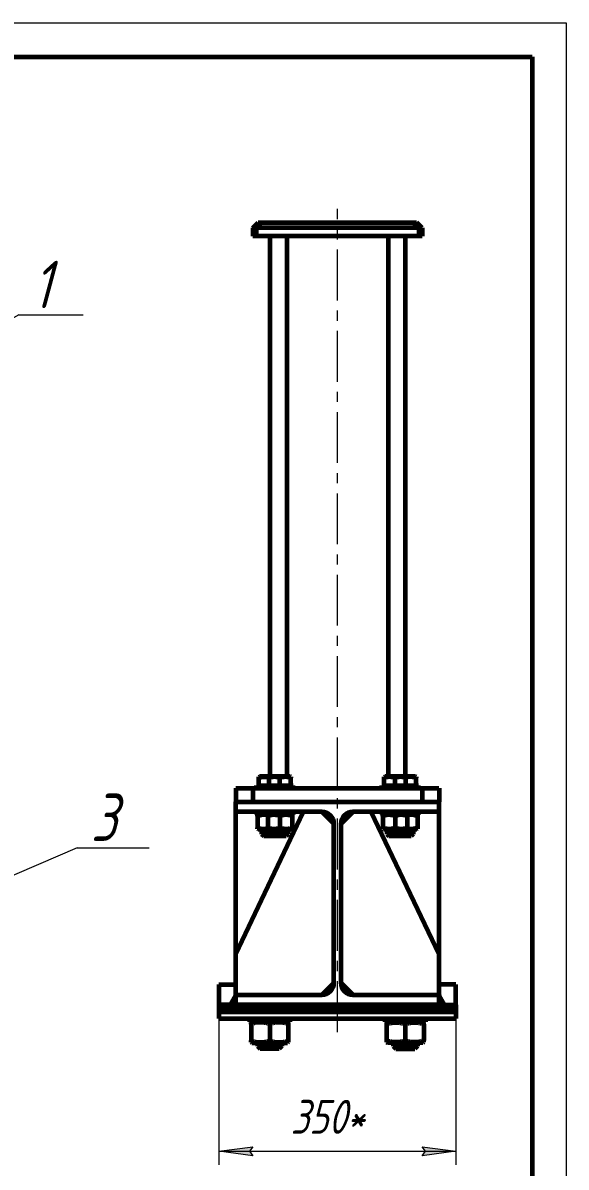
# Model space of a CAD drawing. Header units: millimetres. Extents: x 0 to 420, y 0 to 297.
# Drawn here: x 339.8 to 420, y 128.1 to 297 of the extents above; entities that cross this region are included whole.
import ezdxf

# ---------------------------------------------------------------- set-up
doc = ezdxf.new("R2010")
doc.units = ezdxf.units.MM
for name, pattern in [('K5LT_AXLED', [12, 7.5, -1.5, 1.5, -1.5]), ('K5LT_BASIC', [0]), ('K5LT_THIN', [0])]:
    doc.linetypes.add(name, pattern=pattern)
doc.layers.add('Системный слой', color=7, linetype='Continuous')
doc.layers.add('Системный слой (1)', color=7, linetype='Continuous', true_color=0x6c6c6c)
doc.styles.add('KDIMTEXTSTYLE', font='GOST_AU.SHX', dxfattribs={"width": 0.96, "oblique": 15, "height": 5})
doc.styles.add('KTEXTSTYLE', font='GOST_AU.SHX', dxfattribs={"width": 0.96, "height": 5})
doc.dimstyles.new('KDIMSTYLE (0.10)', dxfattribs={"dimtxt": 5, "dimasz": 1, "dimexe": 2, "dimexo": 0, "dimgap": 1, "dimtad": 1, "dimlfac": 10, "dimtxsty": 'KDIMTEXTSTYLE', "dimsah": 1, "dimcen": 0, "dimdle": 1, "dimadec": 0, "dimazin": 0, "dimtfac": 0.667, "dimtmove": 0, "dimatfit": 3, "dimfxl": 1, "dimtvp": 1, "dimtolj": 1, "dimtzin": 0, "dimarcsym": 0})

# ---------------------------------------------------------------- blocks, each defined once
blk = doc.blocks.new('U24')
at = {"layer": 'Системный слой (1)'}
blk.add_hatch(color=7, dxfattribs=at).paths.add_polyline_path([(317.46, 241.37), (317.38, 241.71), (317.16, 241.99), (316.84, 242.15), (316.48, 242.15), (316.16, 241.99), (315.94, 241.72), (315.86, 241.37), (315.94, 241.02), (316.16, 240.74), (316.47, 240.59), (316.83, 240.59), (317.15, 240.74), (317.38, 241.01), (317.46, 241.36)])
at = {"layer": 'Системный слой (1)', "color": 7, "linetype": 'K5LT_THIN', "lineweight": 18}
for q in [(316.66, 241.37), (348.67, 253.89)]:
    blk.add_line((339.16, 253.89), q, dxfattribs=at)
blk.add_arc((316.66, 241.37), 0.8, 0, 360, dxfattribs=at)
at = {"layer": 'Системный слой (1)', "color": 7, "insert": (341.16, 261.89), "char_height": 7, "attachment_point": 1, "style": 'KTEXTSTYLE'}
blk.add_mtext('\\H5.0;\\W1.000;\\Q15;\\Q15;\\W0.965;\\H7.00;{\\c16711680;1}', dxfattribs=at)
blk = doc.blocks.new('U25')
at = {"layer": 'Системный слой (1)'}
blk.add_hatch(color=7, dxfattribs=at).paths.add_polyline_path([(329.46, 167.04), (329.38, 167.38), (329.16, 167.66), (328.84, 167.82), (328.48, 167.82), (328.16, 167.66), (327.94, 167.39), (327.86, 167.04), (327.94, 166.69), (328.16, 166.41), (328.47, 166.26), (328.83, 166.26), (329.15, 166.41), (329.38, 166.68), (329.46, 167.03)])
at = {"layer": 'Системный слой (1)', "color": 7, "linetype": 'K5LT_THIN', "lineweight": 18}
for q in [(328.66, 167.04), (358.4, 175.23)]:
    blk.add_line((347.78, 175.23), q, dxfattribs=at)
blk.add_arc((328.66, 167.04), 0.8, 0, 360, dxfattribs=at)
at = {"layer": 'Системный слой (1)', "color": 7, "insert": (349.78, 183.23), "char_height": 7, "attachment_point": 1, "style": 'KTEXTSTYLE'}
blk.add_mtext('\\H5.0;\\W1.000;\\Q15;\\Q15;\\W0.965;\\H7.00;{\\c16711680;3}', dxfattribs=at)
blk = doc.blocks.new('U32')
at = {"layer": 'Системный слой (1)', "color": 150, "linetype": 'K5LT_BASIC', "lineweight": 60, "true_color": 0x0080ff}
for p, q in [((387.02, 155.04), (386.75, 155.04)), ((403.72, 155.04), (401.22, 155.04))]:
    blk.add_line(p, q, dxfattribs=at)
blk = doc.blocks.new('U33')
at = {"layer": 'Системный слой (1)', "color": 150, "linetype": 'K5LT_BASIC', "lineweight": 60, "true_color": 0x0080ff}
for p, q in [((374.52, 267.54), (375.02, 267.54)), ((397.42, 267.54), (397.92, 267.54))]:
    blk.add_line(p, q, dxfattribs=at)
blk = doc.blocks.new('U34')
at = {"layer": 'Системный слой (1)', "color": 150, "linetype": 'K5LT_BASIC', "lineweight": 60, "true_color": 0x0080ff}
for p, q in [((374.22, 266.74), (373.72, 266.74)), ((398.72, 266.74), (398.22, 266.74))]:
    blk.add_line(p, q, dxfattribs=at)
blk = doc.blocks.new('U35')
at = {"layer": 'Системный слой (1)', "color": 150, "linetype": 'K5LT_BASIC', "lineweight": 60, "true_color": 0x0080ff}
for p, q in [((374.22, 265.54), (373.72, 265.54)), ((398.72, 265.54), (398.22, 265.54))]:
    blk.add_line(p, q, dxfattribs=at)
blk = doc.blocks.new('U36')
at = {"layer": 'Системный слой (1)', "color": 150, "linetype": 'K5LT_BASIC', "lineweight": 60, "true_color": 0x0080ff}
for p, q in [((371.21, 182.04), (373.72, 182.04)), ((398.72, 182.04), (401.21, 182.04))]:
    blk.add_line(p, q, dxfattribs=at)
blk = doc.blocks.new('U37')
at = {"layer": 'Системный слой (1)', "color": 150, "linetype": 'K5LT_BASIC', "lineweight": 60, "true_color": 0x0080ff}
for p, q in [((368.72, 155.04), (371.22, 155.04)), ((385.42, 155.04), (385.68, 155.04))]:
    blk.add_line(p, q, dxfattribs=at)
blk = doc.blocks.new('U38')
at = {"layer": 'Системный слой (1)', "color": 150, "linetype": 'K5LT_BASIC', "lineweight": 60, "true_color": 0x0080ff}
for p, q in [((371.22, 184.04), (373.72, 184.04)), ((398.72, 184.04), (401.22, 184.04))]:
    blk.add_line(p, q, dxfattribs=at)
blk = doc.blocks.new('U39')
at = {"layer": 'Системный слой (1)', "color": 150, "linetype": 'K5LT_BASIC', "lineweight": 60, "true_color": 0x0080ff}
for p, q in [((377.72, 185.74), (376.2, 185.74)), ((379.24, 185.74), (377.72, 185.74))]:
    blk.add_line(p, q, dxfattribs=at)
blk = doc.blocks.new('U40')
at = {"layer": 'Системный слой (1)', "color": 150, "linetype": 'K5LT_BASIC', "lineweight": 60, "true_color": 0x0080ff}
for p, q in [((368.72, 152.04), (368.71, 152.04)), ((371.21, 152.04), (370.42, 152.04)), ((402.03, 152.04), (401.21, 152.04))]:
    blk.add_line(p, q, dxfattribs=at)
blk = doc.blocks.new('U41')
at = {"layer": 'Системный слой (1)', "color": 150, "linetype": 'K5LT_BASIC', "lineweight": 60, "true_color": 0x0080ff}
for p, q in [((394.72, 185.74), (393.2, 185.74)), ((396.24, 185.74), (394.72, 185.74))]:
    blk.add_line(p, q, dxfattribs=at)
blk = doc.blocks.new('D2')
at = {"layer": 'Системный слой (1)'}
for points in [[(373.72, 129.78), (373.22, 130.44), (373.72, 131.09), (368.72, 130.44)], [(403.72, 130.44), (398.72, 131.09), (399.22, 130.44), (398.72, 129.78)]]:
    blk.add_hatch(color=7, dxfattribs=at).paths.add_polyline_path(points)
at = {"layer": 'Системный слой (1)', "color": 7, "linetype": 'K5LT_THIN', "lineweight": 18}
for p, q in [((368.72, 150.04), (368.72, 128.44)), ((403.72, 150.04), (403.72, 128.44)), ((368.72, 130.44), (373.72, 131.09)), ((373.72, 129.78), (368.72, 130.44)), ((368.72, 130.44), (403.72, 130.44)), ((373.72, 131.09), (373.22, 130.44)), ((373.22, 130.44), (373.72, 129.78)), ((399.22, 130.44), (398.72, 131.09)), ((398.72, 131.09), (403.72, 130.44)), ((403.72, 130.44), (398.72, 129.78)), ((398.72, 129.78), (399.22, 130.44))]:
    blk.add_line(p, q, dxfattribs=at)
blk.add_wipeout([(379.3, 131.44), (379.3, 138.82), (392.6, 138.82), (392.6, 131.44)]).dxf.layer = 'Системный слой (1)'
at = {"layer": 'Системный слой (1)', "color": 7, "insert": (379.3, 138.02), "char_height": 5, "attachment_point": 1, "style": 'KTEXTSTYLE'}
blk.add_mtext('\\H5.0;\\W1.000;\\Q15;\\Q15;\\W0.965;350*', dxfattribs=at)
blk = doc.blocks.new('KDIMARROW_01')
at = {"layer": 'Системный слой'}
blk.add_hatch(color=0, dxfattribs=at).paths.add_polyline_path([(0, 0), (-5, 0.66), (-4.5, 0), (-5, -0.66)])
at = {"layer": 'Системный слой', "color": 0, "linetype": 'K5LT_THIN', "lineweight": 18}
for p, q in [((-4.5, 0), (-5, 0.66)), ((-5, 0.66), (0, 0)), ((0, 0), (-5, -0.66)), ((-5, -0.66), (-4.5, 0)), ((0, 0), (-1, 0))]:
    blk.add_line(p, q, dxfattribs=at)
blk = doc.blocks.new('U42')
at = {"layer": 'Системный слой (1)', "color": 150, "linetype": 'K5LT_BASIC', "lineweight": 60, "true_color": 0x0080ff}
for p, q in [((374.42, 178.2), (374.9, 178.08)), ((374.9, 178.08), (375.4, 178.04)), ((375.4, 178.04), (375.91, 178.11)), ((375.91, 178.11), (375.92, 178.11))]:
    blk.add_line(p, q, dxfattribs=at)
blk = doc.blocks.new('U43')
at = {"layer": 'Системный слой (1)', "color": 150, "linetype": 'K5LT_BASIC', "lineweight": 60, "true_color": 0x0080ff}
for p, q in [((374.75, 180.02), (374.42, 179.92)), ((375.25, 180.08), (374.75, 180.02)), ((375.75, 180.05), (375.25, 180.08)), ((375.92, 180.01), (375.75, 180.05))]:
    blk.add_line(p, q, dxfattribs=at)
blk = doc.blocks.new('U44')
at = {"layer": 'Системный слой (1)', "color": 150, "linetype": 'K5LT_BASIC', "lineweight": 60, "true_color": 0x0080ff}
for p, q in [((396.52, 178.11), (396.7, 178.08)), ((396.7, 178.08), (397.2, 178.04)), ((397.2, 178.04), (397.7, 178.11)), ((397.7, 178.11), (398.02, 178.2))]:
    blk.add_line(p, q, dxfattribs=at)
blk = doc.blocks.new('U45')
at = {"layer": 'Системный слой (1)', "color": 150, "linetype": 'K5LT_BASIC', "lineweight": 60, "true_color": 0x0080ff}
for p, q in [((396.54, 180.02), (396.52, 180.01)), ((397.05, 180.08), (396.54, 180.02)), ((397.55, 180.05), (397.05, 180.08)), ((398.02, 179.92), (397.55, 180.05))]:
    blk.add_line(p, q, dxfattribs=at)
blk = doc.blocks.new('U46')
at = {"layer": 'Системный слой (1)', "color": 150, "linetype": 'K5LT_BASIC', "lineweight": 60, "true_color": 0x0080ff}
for p, q in [((396.38, 185.6), (396.32, 185.58)), ((396.88, 185.69), (396.38, 185.6)), ((397.38, 185.66), (396.88, 185.69)), ((397.82, 185.55), (397.38, 185.66))]:
    blk.add_line(p, q, dxfattribs=at)
blk = doc.blocks.new('U47')
at = {"layer": 'Системный слой (1)', "color": 150, "linetype": 'K5LT_BASIC', "lineweight": 60, "true_color": 0x0080ff}
for p, q in [((374.73, 185.58), (374.62, 185.55)), ((375.23, 185.68), (374.73, 185.58)), ((375.74, 185.67), (375.23, 185.68)), ((376.12, 185.58), (375.74, 185.67))]:
    blk.add_line(p, q, dxfattribs=at)
blk = doc.blocks.new('U95')
at = {"color": 7, "linetype": 'K5LT_THIN', "lineweight": 18}
for p, q in [((0, 297), (420, 297)), ((420, 297), (420, 0))]:
    blk.add_line(p, q, dxfattribs=at)
at = {"color": 150, "linetype": 'K5LT_BASIC', "lineweight": 60, "true_color": 0x0080ff}
for p, q in [((20, 292), (415, 292)), ((415, 292), (415, 5))]:
    blk.add_line(p, q, dxfattribs=at)

msp = doc.modelspace()

# ---------------------------------------------------------------- linework, layer by layer
at = {"layer": 'Системный слой (1)', "color": 150, "linetype": 'K5LT_BASIC', "lineweight": 60, "true_color": 0x0080ff}
for p, q in [((373.7246, 266.7375), (374.5246, 267.5375)), ((374.2246, 266.7375), (375.0246, 267.5375)), ((375.0246, 267.5375), (397.4246, 267.5375)), ((398.2246, 266.7375), (397.4246, 267.5375)), ((398.7246, 266.7375), (397.9246, 267.5375)), ((373.7246, 266.7375), (373.7246, 265.5375)), ((398.2246, 266.7375), (374.2246, 266.7375)), ((374.2246, 266.7375), (374.2246, 265.5375)), ((398.2246, 265.5375), (374.2246, 265.5375)), ((376.2246, 265.5375), (376.2246, 185.7375)), ((378.7246, 265.5375), (378.7246, 185.7375)), ((393.7246, 265.5375), (393.7246, 185.7375)), ((396.2246, 265.5375), (396.2246, 185.7375)), ((398.2246, 266.7375), (398.2246, 265.5375)), ((398.7246, 266.7375), (398.7246, 265.5375)), ((374.2746, 184.0375), (374.2746, 184.4375)), ((374.2746, 184.4375), (375.7746, 184.4375)), ((374.6246, 185.6913), (374.7046, 185.7375)), ((374.6246, 185.5484), (374.6246, 185.6913)), ((374.6246, 184.4375), (374.6246, 185.5484)), ((376.2046, 185.7375), (374.7046, 185.7375)), ((375.7746, 184.0375), (375.7746, 184.4375)), ((375.7746, 184.4375), (379.6746, 184.4375)), ((376.1246, 185.6913), (376.2046, 185.7375)), ((376.1246, 185.5484), (376.1246, 185.6913)), ((376.1246, 184.4375), (376.1246, 185.5484)), ((377.7246, 184.4375), (377.7246, 185.5484)), ((379.3246, 185.6913), (379.2446, 185.7375)), ((379.3246, 185.6913), (379.3246, 185.5484)), ((379.3246, 184.4375), (379.3246, 185.5484)), ((379.6746, 184.0375), (379.6746, 184.4375)), ((392.7746, 184.0375), (392.7746, 184.4375)), ((392.7746, 184.4375), (396.6746, 184.4375)), ((393.1246, 185.6913), (393.2046, 185.7375)), ((393.1246, 185.5484), (393.1246, 185.6913)), ((393.1246, 184.4375), (393.1246, 185.5484)), ((394.7246, 184.4375), (394.7246, 185.5484)), ((396.3246, 185.6913), (396.2446, 185.7375)), ((397.7446, 185.7375), (396.2446, 185.7375)), ((396.3246, 185.6913), (396.3246, 185.5484)), ((396.3246, 184.4375), (396.3246, 185.5484)), ((396.6746, 184.0375), (396.6746, 184.4375)), ((396.6746, 184.4375), (398.1746, 184.4375)), ((397.8246, 185.6913), (397.7446, 185.7375)), ((397.8246, 185.6913), (397.8246, 185.5484)), ((397.8246, 184.4375), (397.8246, 185.5484)), ((398.1746, 184.0375), (398.1746, 184.4375)), ((371.2246, 184.0375), (371.2246, 182.0375)), ((373.7246, 184.0375), (373.7246, 182.0375)), ((373.7246, 184.0375), (398.7246, 184.0375)), ((398.7246, 184.0375), (398.7246, 182.0375)), ((401.2246, 184.0375), (401.2246, 182.0375)), ((371.2088, 180.5375), (371.2088, 182.0375)), ((373.7246, 182.0375), (398.7246, 182.0375)), ((401.2088, 182.0375), (401.2088, 180.5375)), ((401.2088, 182.0375), (401.2246, 182.0375)), ((383.9088, 180.5375), (371.2088, 180.5375)), ((371.2246, 159.5375), (371.2246, 180.5375)), ((371.2246, 159.5375), (381.2246, 180.5375)), ((374.2746, 180.5375), (374.2746, 180.1375)), ((375.7746, 180.1375), (374.2746, 180.1375)), ((374.5146, 180.1375), (374.4246, 180.0855)), ((374.4246, 179.9248), (374.4246, 180.0855)), ((374.4246, 179.9248), (374.4246, 178.2002)), ((375.7746, 180.5375), (375.7746, 180.1375)), ((379.6746, 180.1375), (375.7746, 180.1375)), ((376.0146, 180.1375), (375.9246, 180.0855)), ((375.9246, 179.9248), (375.9246, 180.0855)), ((375.9246, 179.9248), (375.9246, 178.2002)), ((377.7246, 179.9248), (377.7246, 178.2002)), ((379.4346, 180.1375), (379.5246, 180.0855)), ((379.5246, 180.0855), (379.5246, 179.9248)), ((379.5246, 179.9248), (379.5246, 178.2002)), ((379.6746, 180.5375), (379.6746, 180.1375)), ((383.9247, 180.5374), (385.7088, 178.7534)), ((388.5246, 180.5375), (386.7246, 178.7375)), ((401.2088, 180.5375), (388.5088, 180.5375)), ((401.2246, 159.5375), (391.2246, 180.5375)), ((392.7746, 180.5375), (392.7746, 180.1375)), ((396.6746, 180.1375), (392.7746, 180.1375)), ((393.0146, 180.1375), (392.9246, 180.0855)), ((392.9246, 179.9248), (392.9246, 180.0855)), ((392.9246, 179.9248), (392.9246, 178.2002)), ((394.7246, 179.9248), (394.7246, 178.2002)), ((396.4346, 180.1375), (396.5246, 180.0855)), ((396.5246, 180.0855), (396.5246, 179.9248)), ((396.5246, 179.9248), (396.5246, 178.2002)), ((396.6746, 180.5375), (396.6746, 180.1375)), ((398.1746, 180.1375), (396.6746, 180.1375)), ((397.9346, 180.1375), (398.0246, 180.0855)), ((398.0246, 180.0855), (398.0246, 179.9248)), ((398.0246, 179.9248), (398.0246, 178.2002)), ((398.1746, 180.5375), (398.1746, 180.1375)), ((401.2246, 180.5375), (401.2088, 180.5375)), ((401.2246, 159.5375), (401.2246, 180.5375)), ((374.4246, 178.0395), (374.4246, 178.2002)), ((374.4246, 178.0395), (374.5146, 177.9875)), ((374.5146, 177.9875), (376.0146, 177.9875)), ((375.0246, 177.9875), (375.0246, 177.2375)), ((375.9246, 178.0395), (375.9246, 178.2002)), ((375.9246, 178.0395), (376.0146, 177.9875)), ((376.0146, 177.9875), (379.4346, 177.9875)), ((376.5246, 177.9875), (376.5246, 177.2375)), ((378.9246, 177.9875), (378.9246, 177.2375)), ((379.5246, 178.0395), (379.4346, 177.9875)), ((379.5246, 178.2002), (379.5246, 178.0395)), ((385.7088, 155.3375), (385.7088, 178.7375)), ((386.7088, 178.7375), (386.7088, 155.3375)), ((386.7246, 178.7375), (386.7246, 155.3375)), ((392.9246, 178.0395), (392.9246, 178.2002)), ((392.9246, 178.0395), (393.0146, 177.9875)), ((393.0146, 177.9875), (396.4346, 177.9875)), ((393.5246, 177.9875), (393.5246, 177.2375)), ((395.9246, 177.9875), (395.9246, 177.2375)), ((396.5246, 178.0395), (396.4346, 177.9875)), ((396.4346, 177.9875), (397.9346, 177.9875)), ((396.5246, 178.2002), (396.5246, 178.0395)), ((397.4246, 177.9875), (397.4246, 177.2375)), ((398.0246, 178.0395), (397.9346, 177.9875)), ((398.0246, 178.2002), (398.0246, 178.0395)), ((376.5246, 177.2375), (375.0246, 177.2375)), ((375.0246, 177.2375), (375.3246, 176.9375)), ((376.8246, 176.9375), (375.3246, 176.9375)), ((378.9246, 177.2375), (376.5246, 177.2375)), ((376.5246, 177.2375), (376.8246, 176.9375)), ((378.6246, 176.9375), (376.8246, 176.9375)), ((378.9246, 177.2375), (378.6246, 176.9375)), ((395.9246, 177.2375), (393.5246, 177.2375)), ((393.5246, 177.2375), (393.8246, 176.9375)), ((395.6246, 176.9375), (393.8246, 176.9375)), ((395.9246, 177.2375), (395.6246, 176.9375)), ((397.1246, 176.9375), (395.6246, 176.9375)), ((397.4246, 177.2375), (395.9246, 177.2375)), ((397.4246, 177.2375), (397.1246, 176.9375)), ((371.2246, 153.5375), (371.2246, 159.5375)), ((401.2246, 153.5375), (401.2246, 159.5375)), ((368.7246, 152.0375), (368.7246, 155.0375)), ((385.7088, 155.3216), (383.9247, 153.5376)), ((385.6548, 154.8997), (384.0495, 153.543)), ((386.7246, 155.3375), (388.5246, 153.5375)), ((386.7498, 155.0375), (386.7498, 154.9556)), ((386.7548, 154.9333), (388.4026, 153.5406)), ((403.7246, 152.0375), (403.7246, 155.0375)), ((368.7088, 152.0375), (368.7088, 151.9375)), ((370.4163, 152.0375), (368.7246, 152.0375)), ((370.4163, 152.0375), (371.2088, 153.4101)), ((371.2088, 153.5375), (383.9088, 153.5375)), ((371.2088, 152.0375), (371.2088, 153.5375)), ((401.2088, 152.0375), (371.2088, 152.0375)), ((388.5088, 153.5375), (401.2088, 153.5375)), ((401.2088, 153.5375), (401.2088, 152.0375)), ((401.2088, 153.5375), (401.2246, 153.5375)), ((401.2246, 153.5375), (401.2246, 153.4375)), ((402.0329, 152.0375), (401.2246, 153.4375)), ((402.0329, 152.0375), (403.7246, 152.0375)), ((403.7088, 152.0375), (403.7088, 151.9375)), ((368.7088, 151.9375), (403.7088, 151.9375)), ((368.7088, 151.9375), (368.7088, 151.8375)), ((403.7088, 151.9375), (368.7088, 151.9375)), ((368.7088, 151.8375), (368.7088, 151.5375)), ((403.7088, 151.8375), (368.7088, 151.8375)), ((368.7088, 151.8375), (403.7088, 151.8375)), ((368.7088, 151.5375), (368.7088, 151.0375)), ((403.7088, 151.5375), (368.7088, 151.5375)), ((368.7088, 151.5375), (403.7088, 151.5375)), ((368.7088, 151.0375), (403.7088, 151.0375)), ((368.7088, 151.0375), (368.7088, 150.0375)), ((368.7088, 151.0375), (403.7088, 151.0375)), ((403.7088, 151.9375), (403.7088, 151.8375)), ((403.7088, 151.8375), (403.7088, 151.5375)), ((403.7088, 151.5375), (403.7088, 151.0375)), ((403.7088, 151.0375), (403.7088, 150.0375)), ((368.7088, 150.0375), (403.7088, 150.0375)), ((373.2088, 150.0375), (373.2088, 149.5375)), ((379.2088, 149.5375), (373.2088, 149.5375)), ((373.5963, 149.5375), (373.4588, 149.4581)), ((373.4588, 149.2125), (373.4588, 149.4581)), ((373.4588, 149.2125), (373.4588, 146.7625)), ((376.2088, 149.2125), (376.2088, 146.7625)), ((378.8213, 149.5375), (378.9588, 149.4581)), ((378.9588, 149.4581), (378.9588, 149.2125)), ((378.9588, 149.2125), (378.9588, 146.7625)), ((379.2088, 150.0375), (379.2088, 149.5375)), ((393.2404, 150.0375), (393.2404, 149.5375)), ((393.2404, 149.5375), (399.2404, 149.5375)), ((393.6279, 149.5375), (393.4904, 149.4581)), ((393.4904, 149.4581), (393.4904, 149.2125)), ((393.4904, 149.2125), (393.4904, 146.7625)), ((396.2404, 149.2125), (396.2404, 146.7625)), ((398.8529, 149.5375), (398.9904, 149.4581)), ((398.9904, 149.2125), (398.9904, 149.4581)), ((398.9904, 149.2125), (398.9904, 146.7625)), ((399.2404, 150.0375), (399.2404, 149.5375)), ((373.4588, 146.5169), (373.4588, 146.7625)), ((373.4588, 146.5169), (373.5963, 146.4375)), ((373.5963, 146.4375), (378.8213, 146.4375)), ((374.4088, 146.4375), (374.4088, 145.9375)), ((378.0088, 145.9375), (374.4088, 145.9375)), ((374.4088, 145.9375), (374.8088, 145.5375)), ((377.6088, 145.5375), (374.8088, 145.5375)), ((378.0088, 145.9375), (377.6088, 145.5375)), ((378.0088, 146.4375), (378.0088, 145.9375)), ((378.9588, 146.5169), (378.8213, 146.4375)), ((378.9588, 146.7625), (378.9588, 146.5169)), ((393.4904, 146.7625), (393.4904, 146.5169)), ((393.4904, 146.5169), (393.6279, 146.4375)), ((398.8529, 146.4375), (393.6279, 146.4375)), ((394.4404, 146.4375), (394.4404, 145.9375)), ((394.4404, 145.9375), (398.0404, 145.9375)), ((394.4404, 145.9375), (394.8404, 145.5375)), ((394.8404, 145.5375), (397.6404, 145.5375)), ((398.0404, 145.9375), (397.6404, 145.5375)), ((398.0404, 146.4375), (398.0404, 145.9375)), ((398.9904, 146.5169), (398.8529, 146.4375)), ((398.9904, 146.5169), (398.9904, 146.7625))]:
    msp.add_line(p, q, dxfattribs=at)
at = {"layer": 'Системный слой (1)', "color": 7, "linetype": 'K5LT_THIN', "lineweight": 18}
for p, q in [((375.187, 177.9875), (375.187, 177.2375)), ((376.687, 177.9875), (376.687, 177.2375)), ((378.7623, 177.9875), (378.7623, 177.2375)), ((393.687, 177.9875), (393.687, 177.2375)), ((395.7623, 177.9875), (395.7623, 177.2375)), ((397.2623, 177.9875), (397.2623, 177.2375)), ((375.187, 177.2375), (375.187, 177.0751)), ((376.687, 177.2375), (376.687, 177.0751)), ((378.7623, 177.2375), (378.7623, 177.0751)), ((393.687, 177.2375), (393.687, 177.0751)), ((395.7623, 177.2375), (395.7623, 177.0751)), ((397.2623, 177.2375), (397.2623, 177.0751)), ((374.6253, 146.4375), (374.6253, 145.9375)), ((374.6253, 145.9375), (374.6253, 145.721)), ((377.7923, 146.4375), (377.7923, 145.9375)), ((377.7923, 145.9375), (377.7923, 145.721)), ((394.657, 146.4375), (394.657, 145.9375)), ((394.657, 145.9375), (394.657, 145.721)), ((397.8239, 146.4375), (397.8239, 145.9375)), ((397.8239, 145.9375), (397.8239, 145.721))]:
    msp.add_line(p, q, dxfattribs=at)
at = {"layer": 'Системный слой (1)', "color": 150, "linetype": 'K5LT_BASIC', "lineweight": 60, "true_color": 0x0080ff}
for centre, start, end in [((383.9088, 178.7375), 0, 90), ((388.5088, 178.7375), 90, 180), ((383.9088, 155.3375), 270, 0), ((388.5088, 155.3375), 180, 270)]:
    msp.add_arc(centre, 1.8, start, end, dxfattribs=at)
for points, knots in [([(377.7246, 185.5484), (377.67, 185.5666), (377.5894, 185.5914), (377.4729, 185.6222), (377.3925, 185.6405), (377.3182, 185.655), (377.259, 185.6651), (377.2025, 185.6732), (377.149, 185.6795), (377.0993, 185.6842), (377.033, 185.6889), (376.9522, 185.6919), (376.8589, 185.6909), (376.7698, 185.6862), (376.6834, 185.678), (376.5848, 185.6647), (376.4617, 185.6425), (376.3033, 185.6046), (376.1875, 185.5694), (376.1246, 185.5484)], [0, 0, 0, 0, 2.09977032, 3.08031788, 4.41551132, 5.12577681, 5.86219267, 6.62472512, 7.23145174, 7.84692746, 8.46745232, 9.68361664, 10.82899178, 11.91306333, 12.97927728, 14.03224581, 15.57979559, 17.57820144, 20, 20, 20, 20]), ([(379.3246, 185.5484), (379.27, 185.5666), (379.1894, 185.5914), (379.0729, 185.6222), (378.9925, 185.6405), (378.9182, 185.655), (378.859, 185.6651), (378.8025, 185.6732), (378.749, 185.6795), (378.6993, 185.6842), (378.633, 185.6889), (378.5522, 185.6919), (378.4589, 185.6909), (378.3698, 185.6862), (378.2834, 185.678), (378.1848, 185.6647), (378.0617, 185.6425), (377.9033, 185.6046), (377.7875, 185.5694), (377.7246, 185.5484)], [0, 0, 0, 0, 2.09977032, 3.08031788, 4.41551132, 5.12577681, 5.86219267, 6.62472512, 7.23145174, 7.84692746, 8.46745232, 9.68361664, 10.82899178, 11.91306333, 12.97927728, 14.03224581, 15.57979559, 17.57820144, 20, 20, 20, 20]), ([(394.7246, 185.5484), (394.67, 185.5666), (394.5894, 185.5914), (394.4729, 185.6222), (394.3925, 185.6405), (394.3182, 185.655), (394.259, 185.6651), (394.2025, 185.6732), (394.149, 185.6795), (394.0993, 185.6842), (394.033, 185.6889), (393.9522, 185.6919), (393.8589, 185.6909), (393.7698, 185.6862), (393.6834, 185.678), (393.5848, 185.6647), (393.4617, 185.6425), (393.3033, 185.6046), (393.1875, 185.5694), (393.1246, 185.5484)], [0, 0, 0, 0, 2.09977032, 3.08031788, 4.41551132, 5.12577681, 5.86219267, 6.62472512, 7.23145174, 7.84692746, 8.46745232, 9.68361664, 10.82899178, 11.91306333, 12.97927728, 14.03224581, 15.57979559, 17.57820144, 20, 20, 20, 20]), ([(396.3246, 185.5484), (396.27, 185.5666), (396.1894, 185.5914), (396.0729, 185.6222), (395.9925, 185.6405), (395.9182, 185.655), (395.859, 185.6651), (395.8025, 185.6732), (395.749, 185.6795), (395.6993, 185.6842), (395.633, 185.6889), (395.5522, 185.6919), (395.4589, 185.6909), (395.3698, 185.6862), (395.2834, 185.678), (395.1848, 185.6647), (395.0617, 185.6425), (394.9033, 185.6046), (394.7875, 185.5694), (394.7246, 185.5484)], [0, 0, 0, 0, 2.09977032, 3.08031788, 4.41551132, 5.12577681, 5.86219267, 6.62472512, 7.23145174, 7.84692746, 8.46745232, 9.68361664, 10.82899178, 11.91306333, 12.97927728, 14.03224581, 15.57979559, 17.57820144, 20, 20, 20, 20]), ([(377.7246, 179.9248), (377.6632, 179.9452), (377.5725, 179.9732), (377.4414, 180.0078), (377.351, 180.0284), (377.2674, 180.0447), (377.2008, 180.056), (377.1372, 180.0651), (377.077, 180.0722), (377.0211, 180.0775), (376.9647, 180.0816), (376.891, 180.0851), (376.8024, 180.0862), (376.7162, 180.0834), (376.6338, 180.0782), (376.5532, 180.0705), (376.4577, 180.0577), (376.349, 180.0391), (376.1702, 180.0006), (376.0243, 179.958), (375.9246, 179.9248)], [0, 0, 0, 0, 2.20475884, 3.23433378, 4.63628689, 5.38206565, 6.1553023, 6.95596138, 7.59302432, 8.23927383, 8.89082494, 9.53861908, 10.78200122, 11.94646237, 12.50871649, 13.62824115, 14.7338581, 15.82240662, 17.41666828, 21, 21, 21, 21]), ([(379.5246, 179.9248), (379.4632, 179.9452), (379.3725, 179.9732), (379.2414, 180.0078), (379.151, 180.0284), (379.0674, 180.0447), (379.0008, 180.056), (378.9372, 180.0651), (378.877, 180.0722), (378.8211, 180.0775), (378.7647, 180.0816), (378.691, 180.0851), (378.6024, 180.0862), (378.5162, 180.0834), (378.4338, 180.0782), (378.3532, 180.0705), (378.2577, 180.0577), (378.149, 180.0391), (377.9702, 180.0006), (377.8243, 179.958), (377.7246, 179.9248)], [0, 0, 0, 0, 2.20475884, 3.23433378, 4.63628689, 5.38206565, 6.1553023, 6.95596138, 7.59302432, 8.23927383, 8.89082494, 9.53861908, 10.78200122, 11.94646237, 12.50871649, 13.62824115, 14.7338581, 15.82240662, 17.41666828, 21, 21, 21, 21]), ([(394.7246, 179.9248), (394.6632, 179.9452), (394.5725, 179.9732), (394.4414, 180.0078), (394.351, 180.0284), (394.2674, 180.0447), (394.2008, 180.056), (394.1372, 180.0651), (394.077, 180.0722), (394.0211, 180.0775), (393.9647, 180.0816), (393.891, 180.0851), (393.8024, 180.0862), (393.7162, 180.0834), (393.6338, 180.0782), (393.5532, 180.0705), (393.4577, 180.0577), (393.349, 180.0391), (393.1702, 180.0006), (393.0243, 179.958), (392.9246, 179.9248)], [0, 0, 0, 0, 2.20475884, 3.23433378, 4.63628689, 5.38206565, 6.1553023, 6.95596138, 7.59302432, 8.23927383, 8.89082494, 9.53861908, 10.78200122, 11.94646237, 12.50871649, 13.62824115, 14.7338581, 15.82240662, 17.41666828, 21, 21, 21, 21]), ([(396.5246, 179.9248), (396.4632, 179.9452), (396.3725, 179.9732), (396.2414, 180.0078), (396.151, 180.0284), (396.0674, 180.0447), (396.0008, 180.056), (395.9372, 180.0651), (395.877, 180.0722), (395.8211, 180.0775), (395.7647, 180.0816), (395.691, 180.0851), (395.6024, 180.0862), (395.5162, 180.0834), (395.4338, 180.0782), (395.3532, 180.0705), (395.2577, 180.0577), (395.149, 180.0391), (394.9702, 180.0006), (394.8243, 179.958), (394.7246, 179.9248)], [0, 0, 0, 0, 2.20475884, 3.23433378, 4.63628689, 5.38206565, 6.1553023, 6.95596138, 7.59302432, 8.23927383, 8.89082494, 9.53861908, 10.78200122, 11.94646237, 12.50871649, 13.62824115, 14.7338581, 15.82240662, 17.41666828, 21, 21, 21, 21]), ([(375.9246, 178.2002), (375.9861, 178.1797), (376.0768, 178.1518), (376.2079, 178.1172), (376.2983, 178.0966), (376.3819, 178.0803), (376.4484, 178.069), (376.5121, 178.0599), (376.5722, 178.0528), (376.6282, 178.0475), (376.6845, 178.0434), (376.7583, 178.0399), (376.8469, 178.0388), (376.9331, 178.0416), (377.0155, 178.0468), (377.0961, 178.0545), (377.1915, 178.0673), (377.3003, 178.0859), (377.4791, 178.1244), (377.6249, 178.167), (377.7246, 178.2002)], [0, 0, 0, 0, 2.20475884, 3.23433378, 4.63628689, 5.38206565, 6.1553023, 6.95596138, 7.59302432, 8.23927383, 8.89082494, 9.53861908, 10.78200122, 11.94646237, 12.50871649, 13.62824115, 14.7338581, 15.82240662, 17.41666828, 21, 21, 21, 21]), ([(377.7246, 178.2002), (377.7861, 178.1797), (377.8768, 178.1518), (378.0079, 178.1172), (378.0983, 178.0966), (378.1819, 178.0803), (378.2484, 178.069), (378.3121, 178.0599), (378.3722, 178.0528), (378.4282, 178.0475), (378.4845, 178.0434), (378.5583, 178.0399), (378.6469, 178.0388), (378.7331, 178.0416), (378.8155, 178.0468), (378.8961, 178.0545), (378.9915, 178.0673), (379.1003, 178.0859), (379.2791, 178.1244), (379.4249, 178.167), (379.5246, 178.2002)], [0, 0, 0, 0, 2.20475884, 3.23433378, 4.63628689, 5.38206565, 6.1553023, 6.95596138, 7.59302432, 8.23927383, 8.89082494, 9.53861908, 10.78200122, 11.94646237, 12.50871649, 13.62824115, 14.7338581, 15.82240662, 17.41666828, 21, 21, 21, 21]), ([(392.9246, 178.2002), (392.9861, 178.1797), (393.0768, 178.1518), (393.2079, 178.1172), (393.2983, 178.0966), (393.3819, 178.0803), (393.4484, 178.069), (393.5121, 178.0599), (393.5722, 178.0528), (393.6282, 178.0475), (393.6845, 178.0434), (393.7583, 178.0399), (393.8469, 178.0388), (393.9331, 178.0416), (394.0155, 178.0468), (394.0961, 178.0545), (394.1915, 178.0673), (394.3003, 178.0859), (394.4791, 178.1244), (394.6249, 178.167), (394.7246, 178.2002)], [0, 0, 0, 0, 2.20475884, 3.23433378, 4.63628689, 5.38206565, 6.1553023, 6.95596138, 7.59302432, 8.23927383, 8.89082494, 9.53861908, 10.78200122, 11.94646237, 12.50871649, 13.62824115, 14.7338581, 15.82240662, 17.41666828, 21, 21, 21, 21]), ([(394.7246, 178.2002), (394.7861, 178.1797), (394.8768, 178.1518), (395.0079, 178.1172), (395.0983, 178.0966), (395.1819, 178.0803), (395.2484, 178.069), (395.3121, 178.0599), (395.3722, 178.0528), (395.4282, 178.0475), (395.4845, 178.0434), (395.5583, 178.0399), (395.6469, 178.0388), (395.7331, 178.0416), (395.8155, 178.0468), (395.8961, 178.0545), (395.9915, 178.0673), (396.1003, 178.0859), (396.2791, 178.1244), (396.4249, 178.167), (396.5246, 178.2002)], [0, 0, 0, 0, 2.20475884, 3.23433378, 4.63628689, 5.38206565, 6.1553023, 6.95596138, 7.59302432, 8.23927383, 8.89082494, 9.53861908, 10.78200122, 11.94646237, 12.50871649, 13.62824115, 14.7338581, 15.82240662, 17.41666828, 21, 21, 21, 21])]:
    msp.add_open_spline(points, degree=3, knots=knots, dxfattribs=at)

# ---------------------------------------------------------------- block references
at = {"layer": 'Системный слой (1)'}
for name in ['U33', 'U34', 'U35', 'U24', 'U47', 'U39', 'U41', 'U46', 'U25', 'U38', 'U36', 'U43', 'U45', 'U42', 'U44', 'U37', 'U32', 'U40']:
    msp.add_blockref(name, (0, 0), dxfattribs=at)

# ---------------------------------------------------------------- next in the draw order: dimensions: what is measured, and where the dimension line sits
at = {"layer": 'Системный слой (1)', "color": 7}
dim = msp.add_linear_dim(base=(368.7246, 130.4359), p1=(403.7246, 150.0375), p2=(368.7246, 150.0375), dimstyle='KDIMSTYLE (0.10)', override={"dimexo": 0, "dimpost": '\\H5.0;\\W0.965;\\Q15;<>\\H5.0;\\W0.965;\\Q15;\\Q15;*', "dimblk1": 'KDIMARROW_01', "dimblk2": 'KDIMARROW_01', "dimse1": 0, "dimse2": 0, "dimclrt": 7, "dimtol": 1, "dimtp": 0, "dimtm": 0, "dimtdec": 5, "dimtolj": 1}, dxfattribs=at)
dim.commit()
dim.dimension.update_dxf_attribs({"geometry": 'D2', "text_midpoint": (386.2246, 130.4359), "dimtype": 160})

# ---------------------------------------------------------------- next in the draw order: linework, layer by layer
at = {"layer": 'Системный слой (1)', "color": 30, "linetype": 'K5LT_AXLED', "lineweight": 18, "true_color": 0xff8000}
msp.add_line((386.2246, 148.0375), (386.2246, 269.5375), dxfattribs=at)
at = {"layer": 'Системный слой (1)', "color": 150, "linetype": 'K5LT_BASIC', "lineweight": 60, "true_color": 0x0080ff}
for points in [[(376.2088, 149.2125), (376.1303, 149.2387), (375.9919, 149.2818), (375.7918, 149.3357), (375.6379, 149.3709), (375.5103, 149.3957), (375.4086, 149.413), (375.3113, 149.4269), (375.2194, 149.4378), (375.134, 149.4459), (375.0479, 149.4521), (374.9478, 149.4568), (374.8378, 149.4588), (374.7311, 149.4571), (374.6421, 149.4532), (374.5422, 149.4468), (374.4191, 149.4352), (374.2733, 149.4156), (374.1072, 149.3871), (373.834, 149.3284), (373.6111, 149.2633), (373.4588, 149.2125)], [(378.9588, 149.2125), (378.8803, 149.2387), (378.7419, 149.2818), (378.5418, 149.3357), (378.3879, 149.3709), (378.2603, 149.3957), (378.1586, 149.413), (378.0613, 149.4269), (377.9694, 149.4378), (377.884, 149.4459), (377.7979, 149.4521), (377.6978, 149.4568), (377.5878, 149.4588), (377.4811, 149.4571), (377.3921, 149.4532), (377.2922, 149.4468), (377.1691, 149.4352), (377.0233, 149.4156), (376.8572, 149.3871), (376.584, 149.3284), (376.3611, 149.2633), (376.2088, 149.2125)], [(393.4904, 149.2125), (393.5689, 149.2387), (393.7074, 149.2818), (393.9075, 149.3357), (394.0613, 149.3709), (394.189, 149.3957), (394.2907, 149.413), (394.3879, 149.4269), (394.4798, 149.4378), (394.5653, 149.4459), (394.6514, 149.4521), (394.7515, 149.4568), (394.8614, 149.4588), (394.9682, 149.4571), (395.0572, 149.4532), (395.1571, 149.4468), (395.2802, 149.4352), (395.426, 149.4156), (395.5921, 149.3871), (395.8653, 149.3284), (396.0881, 149.2633), (396.2404, 149.2125)], [(396.2404, 149.2125), (396.3189, 149.2387), (396.4574, 149.2818), (396.6575, 149.3357), (396.8113, 149.3709), (396.939, 149.3957), (397.0407, 149.413), (397.1379, 149.4269), (397.2298, 149.4378), (397.3153, 149.4459), (397.4014, 149.4521), (397.5015, 149.4568), (397.6114, 149.4588), (397.7182, 149.4571), (397.8072, 149.4532), (397.9071, 149.4468), (398.0302, 149.4352), (398.176, 149.4156), (398.3421, 149.3871), (398.6153, 149.3284), (398.8381, 149.2633), (398.9904, 149.2125)], [(373.4588, 146.7625), (373.5373, 146.7363), (373.6757, 146.6931), (373.8759, 146.6393), (374.0297, 146.6041), (374.1574, 146.5793), (374.2591, 146.562), (374.3563, 146.5481), (374.4482, 146.5372), (374.5337, 146.5291), (374.6198, 146.5229), (374.7199, 146.5182), (374.8298, 146.5162), (374.9366, 146.5179), (375.0255, 146.5218), (375.1254, 146.5281), (375.2485, 146.5398), (375.3944, 146.5594), (375.5605, 146.5879), (375.8337, 146.6466), (376.0565, 146.7117), (376.2088, 146.7625)], [(376.2088, 146.7625), (376.2873, 146.7363), (376.4257, 146.6931), (376.6259, 146.6393), (376.7797, 146.6041), (376.9074, 146.5793), (377.0091, 146.562), (377.1063, 146.5481), (377.1982, 146.5372), (377.2837, 146.5291), (377.3698, 146.5229), (377.4699, 146.5182), (377.5798, 146.5162), (377.6866, 146.5179), (377.7755, 146.5218), (377.8754, 146.5281), (377.9985, 146.5398), (378.1444, 146.5594), (378.3105, 146.5879), (378.5837, 146.6466), (378.8065, 146.7117), (378.9588, 146.7625)], [(396.2404, 146.7625), (396.162, 146.7363), (396.0235, 146.6931), (395.8234, 146.6393), (395.6696, 146.6041), (395.5419, 146.5793), (395.4402, 146.562), (395.343, 146.5481), (395.2511, 146.5372), (395.1656, 146.5291), (395.0795, 146.5229), (394.9794, 146.5182), (394.8695, 146.5162), (394.7627, 146.5179), (394.6737, 146.5218), (394.5738, 146.5281), (394.4507, 146.5398), (394.3049, 146.5594), (394.1388, 146.5879), (393.8656, 146.6466), (393.6428, 146.7117), (393.4904, 146.7625)], [(398.9904, 146.7625), (398.912, 146.7363), (398.7735, 146.6931), (398.5734, 146.6393), (398.4196, 146.6041), (398.2919, 146.5793), (398.1902, 146.562), (398.093, 146.5481), (398.0011, 146.5372), (397.9156, 146.5291), (397.8295, 146.5229), (397.7294, 146.5182), (397.6195, 146.5162), (397.5127, 146.5179), (397.4237, 146.5218), (397.3238, 146.5281), (397.2007, 146.5398), (397.0549, 146.5594), (396.8888, 146.5879), (396.6156, 146.6466), (396.3928, 146.7117), (396.2404, 146.7625)]]:
    msp.add_open_spline(points, degree=3, knots=[0, 0, 0, 0, 1.93170752, 3.38834967, 4.85706245, 5.63835449, 6.44841194, 7.28719763, 7.95459691, 8.6316202, 9.31419756, 9.99283903, 10.99975125, 11.91189096, 12.51534154, 13.10436966, 14.27720501, 15.4354704, 16.57585456, 18.24603343, 22, 22, 22, 22], dxfattribs=at)

# ---------------------------------------------------------------- next in the draw order: block references
msp.add_blockref('U95', (0, 0))

doc.saveas('drawing.dxf')
